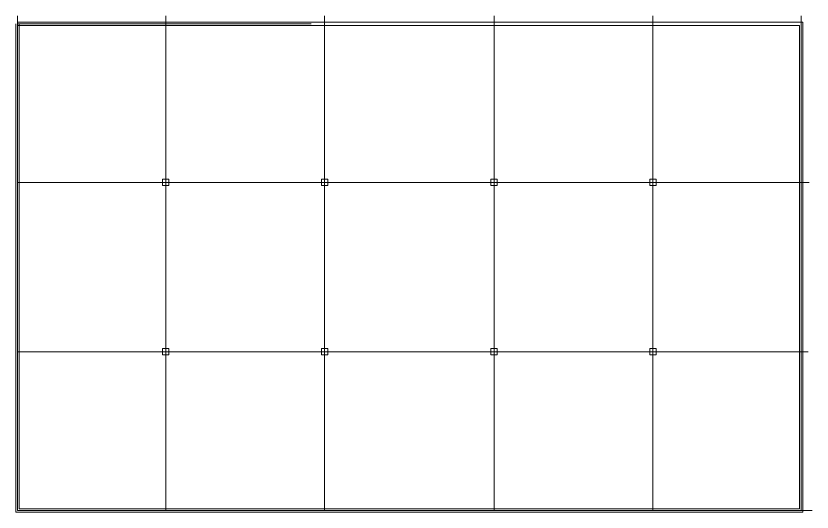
# Model space of a CAD drawing. Header units: millimetres. Extents: x -1960873 to -640355, y 7839719 to 16131025.
# Drawn here: x -874324 to -836738, y 8027204 to 8050650 of the extents above; entities that cross this region are included whole.
import ezdxf

# ---------------------------------------------------------------- set-up
doc = ezdxf.new("R2010")
doc.units = ezdxf.units.MM
doc.linetypes.add('DASHDOT_axis', pattern=[24, 20, -1.5, 1, -1.5])
doc.layers.get('0').update_dxf_attribs({"lineweight": 15})

msp = doc.modelspace()

# ---------------------------------------------------------------- linework, layer by layer
at = {"transparency": 33554687}
for p, q in [((-874324.5, 8027203.8), (-874324.5, 8050278.8)), ((-874249.5, 8050353.8), (-837174.5, 8050353.8)), ((-874249.5, 8050203.8), (-837324.5, 8050203.8)), ((-874174.5, 8027353.8), (-874174.5, 8050278.8)), ((-837324.5, 8050203.8), (-837324.5, 8027353.8)), ((-837249.5, 8050278.8), (-837249.5, 8027278.8)), ((-837174.5, 8050353.8), (-837174.5, 8027203.8)), ((-874249.5, 8027278.8), (-837249.5, 8027278.8)), ((-874174.5, 8027353.8), (-837324.5, 8027353.8)), ((-874324.5, 8027203.8), (-837174.5, 8027203.8))]:
    msp.add_line(p, q, dxfattribs=at)
at = {"linetype": 'DASHDOT_axis', "transparency": 33554687}
for points in [[(-874249.5, 8050649.6), (-874249.5, 8027278.8)], [(-867249.5, 8050649.6), (-867249.5, 8027278.8)], [(-859749.5, 8050649.6), (-859749.5, 8027278.8)], [(-851749.5, 8050649.6), (-851749.5, 8027278.8)], [(-844249.5, 8050649.6), (-844249.5, 8027278.8)], [(-837249.5, 8050649.6), (-837249.5, 8027278.8)], [(-860389.7, 8050278.8), (-874249.5, 8050278.8)], [(-836876.6, 8042778.8), (-874249.5, 8042778.8)], [(-836929.7, 8034778.8), (-874249.5, 8034778.8)], [(-836738.4, 8027278.8), (-874249.5, 8027278.8)]]:
    msp.add_lwpolyline(points, dxfattribs=at)
at = {"transparency": 33554687}
for points in [[(-867399.5, 8042928.8), (-867099.5, 8042928.8), (-867099.5, 8042628.8), (-867399.5, 8042628.8)], [(-859899.5, 8042928.8), (-859599.5, 8042928.8), (-859599.5, 8042628.8), (-859899.5, 8042628.8)], [(-851899.5, 8042928.8), (-851599.5, 8042928.8), (-851599.5, 8042628.8), (-851899.5, 8042628.8)], [(-844399.5, 8042928.8), (-844099.5, 8042928.8), (-844099.5, 8042628.8), (-844399.5, 8042628.8)], [(-867399.5, 8034928.8), (-867099.5, 8034928.8), (-867099.5, 8034628.8), (-867399.5, 8034628.8)], [(-859899.5, 8034928.8), (-859599.5, 8034928.8), (-859599.5, 8034628.8), (-859899.5, 8034628.8)], [(-851899.5, 8034928.8), (-851599.5, 8034928.8), (-851599.5, 8034628.8), (-851899.5, 8034628.8)], [(-844399.5, 8034928.8), (-844099.5, 8034928.8), (-844099.5, 8034628.8), (-844399.5, 8034628.8)]]:
    msp.add_lwpolyline(points, close=True, dxfattribs=at)

doc.saveas('drawing.dxf')
